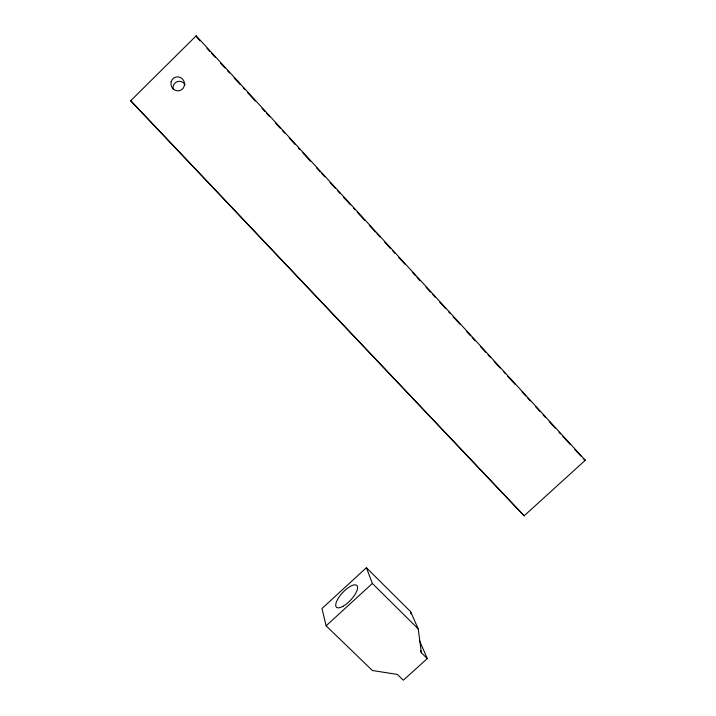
<?xml version="1.0" encoding="UTF-8"?>
<svg xmlns="http://www.w3.org/2000/svg" width="716" height="716" viewBox="0 0 716 716"><rect width="100%" height="100%" fill="white"/><g stroke="black" fill="none" stroke-linecap="round" stroke-linejoin="round"><path stroke-width="1.07" d="M130.697 100.75L196.193 35.8L585.303 460.245L524.139 515.824L130.697 100.75L524.139 515.824M427.282 658.586L421.384 652.768L418.225 628.899L410.572 611.607L366.404 567.716L321.976 608.502L326.12 625.811L372.374 670.516L397.416 674.436L403.332 680.2L427.282 658.586L419.325 640.265M326.12 625.811L372.374 583.451L366.404 567.716M583.182 458.616L585.303 460.245M372.374 583.451L418.225 628.899M200.122 40.848L196.336 36.731L196.193 35.8M206.915 48.267L209.94 51.561M211.453 53.208L215.23 57.334M220.519 63.098L225.048 68.038M227.321 70.517L229.585 72.987M234.114 77.928L240.164 84.524M243.18 87.817L244.693 89.464M247.718 92.758L255.272 101.001M262.074 108.42L265.099 111.714M266.603 113.361L269.628 116.654M275.669 123.25L280.207 128.191M282.471 130.661L284.744 133.14M289.273 138.081L295.314 144.677M298.339 147.97L299.852 149.617M302.877 152.911L310.431 161.154M316.472 167.741L320.249 171.867M321.761 173.514L324.787 176.807M330.076 182.58L335.365 188.344M337.63 190.814L339.894 193.293M343.671 197.41L350.473 204.821M353.498 208.123L355.002 209.77M357.275 212.24L364.829 220.483M369.358 225.424L375.408 232.02M376.92 233.667L379.936 236.96M384.474 241.901L390.515 248.497M392.78 250.967L395.053 253.437M398.83 257.563L404.871 264.15M412.425 272.393L415.45 275.687M416.963 277.334L419.988 280.636M426.029 287.223L430.558 292.173M432.831 294.643L435.095 297.113M439.624 302.054L445.674 308.65M448.69 311.943L450.203 313.59M453.228 316.893L460.03 324.303M466.832 331.723L470.609 335.84M472.113 337.487L475.138 340.78M480.427 346.553L485.717 352.317M487.981 354.796L490.254 357.266M494.031 361.383L500.072 367.979M503.849 372.096L505.362 373.743M507.626 376.213L515.18 384.456M521.982 391.876L525.759 395.993M527.271 397.64L530.296 400.933M535.586 406.706L540.115 411.646M543.14 414.94L545.404 417.419M549.181 421.536L555.231 428.123M559.008 432.249L560.521 433.896M562.785 436.366L570.339 444.609M574.867 449.55L580.918 456.146M420.525 650.755L421.384 652.768M410.572 611.607L410.859 613.809M173.236 89.509A6.748 6.471 67.9 0 1 185.193 84.846M171.178 81.794A7.062 6.766 67.9 0 0 179.465 90.681A7.062 6.766 67.9 0 0 182.58 79.064A7.062 6.766 67.9 0 0 171.178 81.794M342.964 606.309A14.92 5.468 -46.9 0 0 357.418 586.35A14.92 5.468 -46.9 0 0 339.581 596.33A14.92 5.468 -46.9 0 0 342.964 606.309"/></g></svg>
